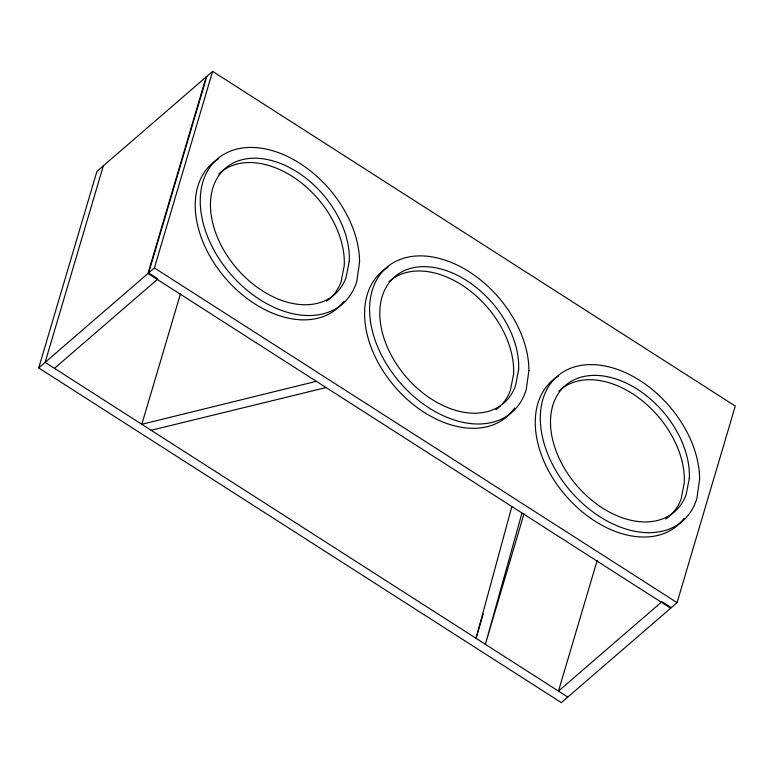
<?xml version="1.0" encoding="UTF-8"?>
<svg xmlns="http://www.w3.org/2000/svg" width="774" height="774" viewBox="0 0 774 774"><rect width="100%" height="100%" fill="white"/><g stroke="black" fill="none" stroke-linecap="round" stroke-linejoin="round"><path stroke-width="1.16" d="M511.866 506.525L476.029 638.318L483.218 614.053M521.995 513.007L485.366 644.297L524.046 513.713M38.7 367.931L96.934 171.354L212.627 71.363L735.3 406.069L677.066 602.646L561.373 702.637L38.7 367.931L154.403 267.939L212.627 71.363M103.358 165.791L45.124 362.377L567.806 697.084M206.203 76.916L147.969 273.493L670.642 608.2M206.852 76.355L148.618 272.932L157.954 278.911L54.47 368.347M180.497 293.714L141.816 424.297L316.353 381.321M597.18 560.434L558.47 691.105L661.964 601.669L671.29 607.638M151.153 430.276L326.086 387.561M154.403 267.939L677.066 602.646M388.935 281.736A83.466 56.783 49.2 0 1 467.922 289.205A83.466 56.783 49.2 0 1 513.607 374.026L510.405 390.338A83.466 56.783 49.2 0 1 502.703 403.506M500.343 405.992A83.466 56.783 49.2 0 1 495.931 409.659M514.546 408.043A95.753 65.151 49.2 0 1 396.781 388.945A95.753 65.151 49.2 0 1 387.909 267.262M218.742 174.073A83.466 56.783 49.2 0 1 297.913 180.274A83.466 56.783 49.2 0 1 344.256 265.579L341.053 281.891A83.466 56.783 49.2 0 1 326.57 301.202M343.849 301.454A95.753 65.151 49.2 0 1 226.327 279.259A95.753 65.151 49.2 0 1 218.558 158.815M558.789 391.238A83.466 56.783 49.2 0 1 637.95 397.439A83.466 56.783 49.2 0 1 684.293 482.744L681.101 499.056A83.466 56.783 49.2 0 1 665.669 519.025M683.897 518.619A95.753 65.151 49.2 0 1 566.365 496.424A95.753 65.151 49.2 0 1 558.605 375.98M359.562 262.086L356.833 281.301A95.753 65.151 49.2 0 1 228.63 271.751A95.753 65.151 49.2 0 1 246.248 147.602A95.753 65.151 49.2 0 1 359.562 262.086M528.913 370.543L526.194 389.757A95.753 65.151 49.2 0 1 397.981 380.198A95.753 65.151 49.2 0 1 415.599 256.049A95.753 65.151 49.2 0 1 528.913 370.543M699.609 479.251L696.881 498.466A95.753 65.151 49.2 0 1 568.677 488.907A95.753 65.151 49.2 0 1 586.295 364.767A95.753 65.151 49.2 0 1 699.609 479.251M349.267 261.244L346.065 277.556A83.466 56.783 49.2 0 1 232.829 263.605A83.466 56.783 49.2 0 1 253.466 158.225A83.466 56.783 49.2 0 1 349.267 261.244M518.619 369.701L515.426 386.003A83.466 56.783 49.2 0 1 402.18 372.062A83.466 56.783 49.2 0 1 422.827 266.682A83.466 56.783 49.2 0 1 518.619 369.701M689.315 478.409L686.112 494.721A83.466 56.783 49.2 0 1 572.866 480.77A83.466 56.783 49.2 0 1 593.513 375.39A83.466 56.783 49.2 0 1 689.315 478.409"/></g></svg>
